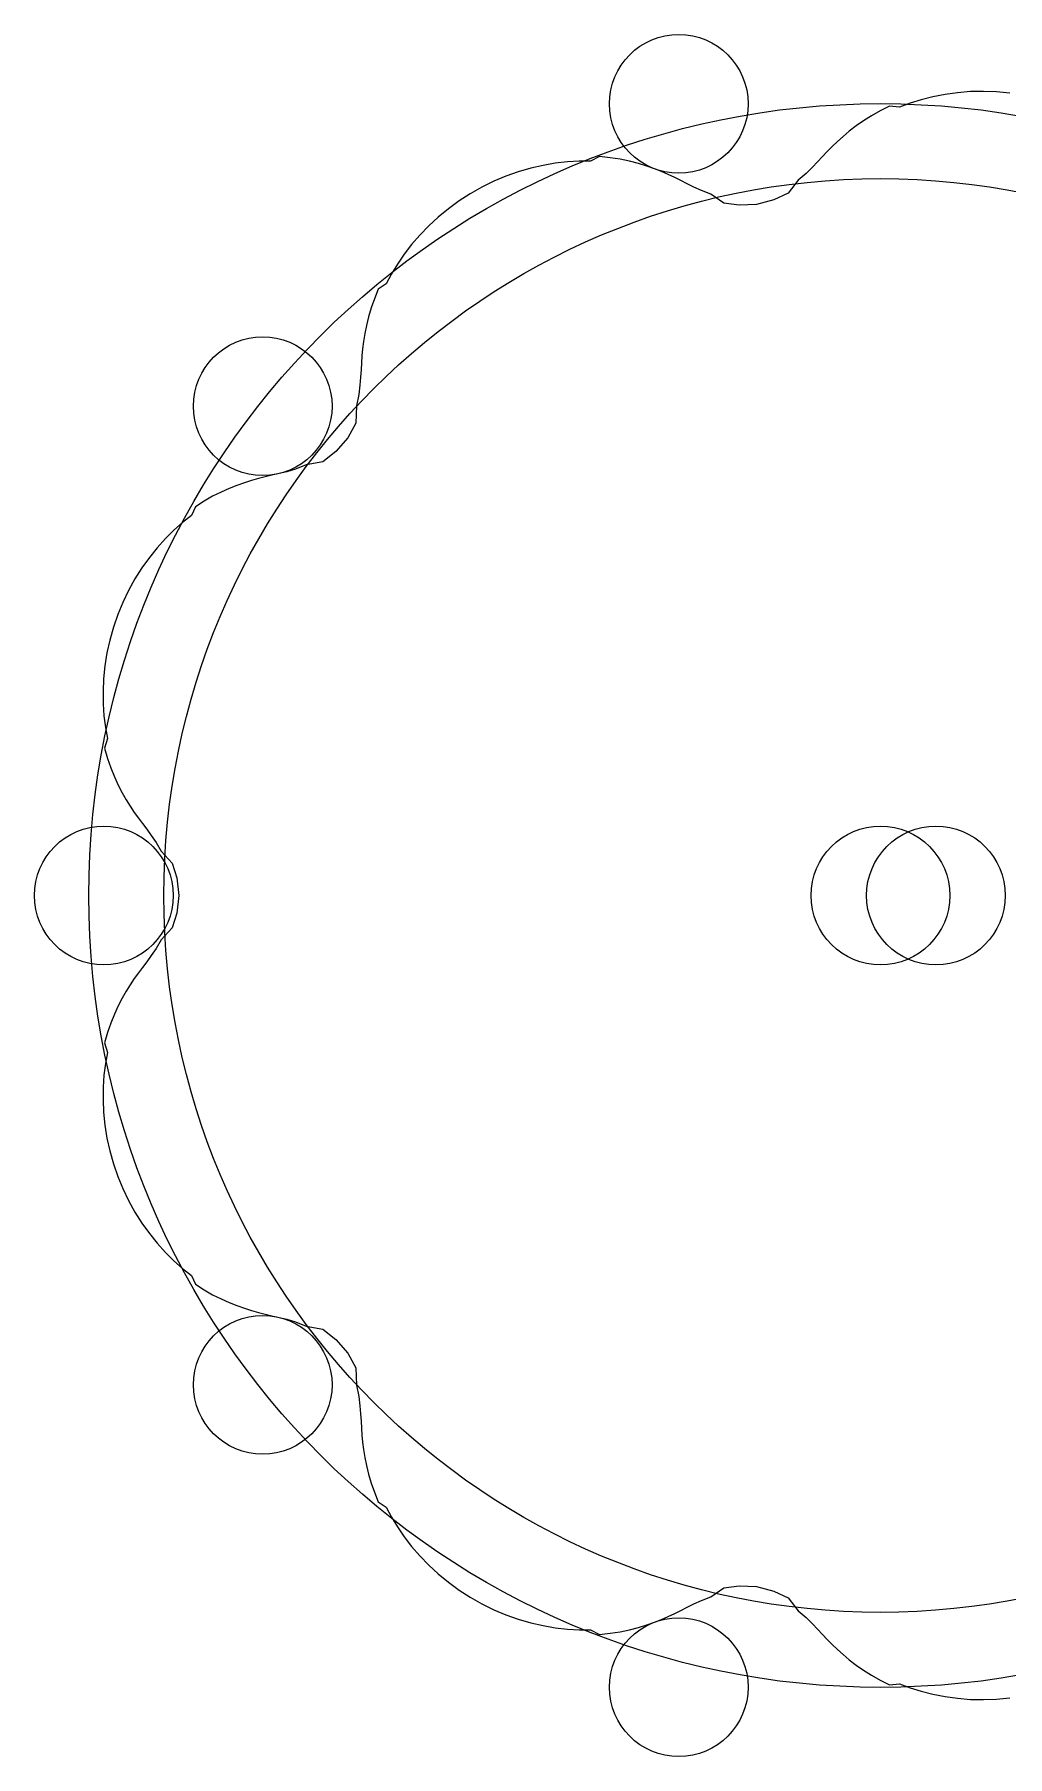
# Model space of a CAD drawing. Extents: x -32.5 to 36.6, y -31 to 31.
# Drawn here: x -32.5 to 2.6, y -31 to 31 of the extents above; entities that cross this region are included whole.
import ezdxf

# ---------------------------------------------------------------- set-up
doc = ezdxf.new("R2010")
doc.units = 0
for name, color, linetype in [('CAM', 1, 'continuous'), ('PRESSURE', 3, 'continuous'), ('ROLLER', 5, 'continuous')]:
    doc.layers.add(name, color=color, linetype=linetype)

msp = doc.modelspace()

# ---------------------------------------------------------------- linework, layer by layer
at = {"layer": 'cam'}
for p, q in [((-0.931, 28.552), (-1.313, 28.408)), ((-0.529, 28.678), (-0.931, 28.552)), ((-0.108, 28.786), (-0.529, 28.678)), ((0.33, 28.871), (-0.108, 28.786)), ((0.781, 28.933), (0.33, 28.871)), ((1.244, 28.97), (0.781, 28.933)), ((1.714, 28.98), (1.244, 28.97)), ((2.189, 28.963), (1.714, 28.98)), ((2.666, 28.918), (2.189, 28.963)), ((-2.323, 28.103), (-2.613, 27.92)), ((-2.008, 28.281), (-2.323, 28.103)), ((-1.67, 28.45), (-2.008, 28.281)), ((-1.313, 28.408), (-1.67, 28.45)), ((-3.347, 27.358), (-3.551, 27.174)), ((-3.124, 27.545), (-3.347, 27.358)), ((-2.88, 27.733), (-3.124, 27.545)), ((-2.613, 27.92), (-2.88, 27.733)), ((-3.917, 26.811), (-4.09, 26.63)), ((-3.74, 26.992), (-3.917, 26.811)), ((-3.551, 27.174), (-3.74, 26.992)), ((-15.056, 26.082), (-15.5, 25.925)), ((-14.608, 26.212), (-15.056, 26.082)), ((-14.162, 26.314), (-14.608, 26.212)), ((-13.721, 26.389), (-14.162, 26.314)), ((-13.286, 26.438), (-13.721, 26.389)), ((-12.862, 26.462), (-13.286, 26.438)), ((-12.451, 26.463), (-12.862, 26.462)), ((-12.127, 26.629), (-12.451, 26.463)), ((-11.747, 26.59), (-12.127, 26.629)), ((-11.386, 26.534), (-11.747, 26.59)), ((-11.046, 26.463), (-11.386, 26.534)), ((-10.726, 26.381), (-11.046, 26.463)), ((-10.428, 26.29), (-10.726, 26.381)), ((-10.15, 26.192), (-10.428, 26.29)), ((-9.892, 26.089), (-10.15, 26.192)), ((-9.649, 25.983), (-9.892, 26.089)), ((-4.455, 26.245), (-4.68, 26.026)), ((-4.265, 26.444), (-4.455, 26.245)), ((-4.09, 26.63), (-4.265, 26.444)), ((-16.37, 25.529), (-16.788, 25.293)), ((-15.939, 25.74), (-16.37, 25.529)), ((-15.5, 25.925), (-15.939, 25.74)), ((-9.418, 25.874), (-9.649, 25.983)), ((-9.194, 25.764), (-9.418, 25.874)), ((-8.968, 25.649), (-9.194, 25.764)), ((-8.726, 25.53), (-8.968, 25.649)), ((-8.451, 25.403), (-8.726, 25.53)), ((-4.967, 25.781), (-5.329, 25.316)), ((-4.68, 26.026), (-4.967, 25.781)), ((-17.191, 25.033), (-17.577, 24.752)), ((-16.788, 25.293), (-17.191, 25.033)), ((-8.115, 25.27), (-8.451, 25.403)), ((-7.641, 24.951), (-8.115, 25.27)), ((-7.097, 24.874), (-7.641, 24.951)), ((-6.465, 24.904), (-7.097, 24.874)), ((-5.844, 25.067), (-6.465, 24.904)), ((-5.329, 25.316), (-5.844, 25.067)), ((-17.943, 24.452), (-18.287, 24.134)), ((-17.577, 24.752), (-17.943, 24.452)), ((-18.606, 23.803), (-18.901, 23.461)), ((-18.287, 24.134), (-18.606, 23.803)), ((-19.169, 23.111), (-19.411, 22.757)), ((-18.901, 23.461), (-19.169, 23.111)), ((-19.626, 22.401), (-19.814, 22.047)), ((-19.411, 22.757), (-19.626, 22.401)), ((-20.105, 21.851), (-20.244, 21.508)), ((-19.814, 22.047), (-20.105, 21.851)), ((-20.361, 21.174), (-20.456, 20.852)), ((-20.244, 21.508), (-20.361, 21.174)), ((-20.532, 20.544), (-20.591, 20.249)), ((-20.456, 20.852), (-20.532, 20.544)), ((-20.636, 19.969), (-20.669, 19.702)), ((-20.591, 20.249), (-20.636, 19.969)), ((-20.692, 19.445), (-20.71, 19.195)), ((-20.669, 19.702), (-20.692, 19.445)), ((-20.74, 18.682), (-20.763, 18.394)), ((-20.724, 18.944), (-20.74, 18.682)), ((-20.71, 19.195), (-20.724, 18.944)), ((-20.805, 18.058), (-20.89, 17.651)), ((-20.763, 18.394), (-20.805, 18.058)), ((-20.89, 17.651), (-20.911, 17.027)), ((-20.911, 17.027), (-21.206, 16.493)), ((-21.206, 16.493), (-21.629, 16)), ((-22.709, 15.517), (-23.088, 15.37)), ((-22.105, 15.633), (-22.709, 15.517)), ((-21.629, 16), (-22.105, 15.633)), ((-24.673, 14.956), (-24.931, 14.875)), ((-24.423, 15.025), (-24.673, 14.956)), ((-24.18, 15.086), (-24.423, 15.025)), ((-23.936, 15.144), (-24.18, 15.086)), ((-23.682, 15.204), (-23.936, 15.144)), ((-23.406, 15.274), (-23.682, 15.204)), ((-23.088, 15.37), (-23.406, 15.274)), ((-26.075, 14.387), (-26.384, 14.212)), ((-25.773, 14.539), (-26.075, 14.387)), ((-25.481, 14.67), (-25.773, 14.539)), ((-25.201, 14.781), (-25.481, 14.67)), ((-24.931, 14.875), (-25.201, 14.781)), ((-26.84, 13.689), (-27.156, 13.439)), ((-26.698, 14.012), (-26.84, 13.689)), ((-26.384, 14.212), (-26.698, 14.012)), ((-27.469, 13.163), (-27.775, 12.86)), ((-27.156, 13.439), (-27.469, 13.163)), ((-28.072, 12.533), (-28.356, 12.181)), ((-27.775, 12.86), (-28.072, 12.533)), ((-28.625, 11.806), (-28.875, 11.41)), ((-28.356, 12.181), (-28.625, 11.806)), ((-28.875, 11.41), (-29.106, 10.995)), ((-29.313, 10.565), (-29.496, 10.121)), ((-29.106, 10.995), (-29.313, 10.565)), ((-29.496, 10.121), (-29.653, 9.667)), ((-29.653, 9.667), (-29.783, 9.206)), ((-29.885, 8.742), (-29.96, 8.276)), ((-29.783, 9.206), (-29.885, 8.742)), ((-29.96, 8.276), (-30.007, 7.814)), ((-30.007, 7.814), (-30.027, 7.358)), ((-30.027, 7.358), (-30.022, 6.911)), ((-30.022, 6.911), (-29.992, 6.476)), ((-29.992, 6.476), (-29.939, 6.056)), ((-29.866, 5.654), (-29.972, 5.307)), ((-29.939, 6.056), (-29.866, 5.654)), ((-29.972, 5.307), (-29.866, 4.942)), ((-29.866, 4.942), (-29.747, 4.599)), ((-29.747, 4.599), (-29.617, 4.278)), ((-29.617, 4.278), (-29.48, 3.981)), ((-29.48, 3.981), (-29.338, 3.706)), ((-29.338, 3.706), (-29.193, 3.451)), ((-29.193, 3.451), (-29.047, 3.216)), ((-29.047, 3.216), (-28.9, 2.997)), ((-28.9, 2.997), (-28.753, 2.79)), ((-28.753, 2.79), (-28.605, 2.589)), ((-28.605, 2.589), (-28.452, 2.385)), ((-28.452, 2.385), (-28.291, 2.165)), ((-28.291, 2.165), (-28.117, 1.912)), ((-28.117, 1.912), (-27.926, 1.595)), ((-27.926, 1.595), (-27.53, 1.171)), ((-27.53, 1.171), (-27.367, 0.634)), ((-27.367, 0.634), (-27.3, 0)), ((-27.3, 0), (-27.367, -0.634)), ((-27.53, -1.171), (-27.926, -1.595)), ((-27.367, -0.634), (-27.53, -1.171)), ((-27.926, -1.595), (-28.117, -1.912)), ((-28.452, -2.385), (-28.605, -2.589)), ((-28.291, -2.165), (-28.452, -2.385)), ((-28.117, -1.912), (-28.291, -2.165)), ((-28.9, -2.997), (-29.047, -3.216)), ((-28.753, -2.79), (-28.9, -2.997)), ((-28.605, -2.589), (-28.753, -2.79)), ((-29.338, -3.706), (-29.48, -3.981)), ((-29.193, -3.451), (-29.338, -3.706)), ((-29.047, -3.216), (-29.193, -3.451)), ((-29.617, -4.278), (-29.747, -4.599)), ((-29.48, -3.981), (-29.617, -4.278)), ((-29.866, -4.942), (-29.972, -5.307)), ((-29.747, -4.599), (-29.866, -4.942)), ((-29.972, -5.307), (-29.866, -5.654)), ((-29.939, -6.056), (-29.992, -6.476)), ((-29.866, -5.654), (-29.939, -6.056)), ((-29.992, -6.476), (-30.022, -6.911)), ((-30.022, -6.911), (-30.027, -7.358)), ((-30.027, -7.358), (-30.007, -7.814)), ((-30.007, -7.814), (-29.96, -8.276)), ((-29.96, -8.276), (-29.885, -8.742)), ((-29.885, -8.742), (-29.783, -9.206)), ((-29.783, -9.206), (-29.653, -9.667)), ((-29.653, -9.667), (-29.496, -10.121)), ((-29.496, -10.121), (-29.313, -10.565)), ((-29.313, -10.565), (-29.106, -10.995)), ((-29.106, -10.995), (-28.875, -11.41)), ((-28.875, -11.41), (-28.625, -11.806)), ((-28.625, -11.806), (-28.356, -12.181)), ((-28.356, -12.181), (-28.072, -12.533)), ((-28.072, -12.533), (-27.775, -12.86)), ((-27.775, -12.86), (-27.469, -13.163)), ((-27.469, -13.163), (-27.156, -13.439)), ((-27.156, -13.439), (-26.84, -13.689)), ((-26.84, -13.689), (-26.698, -14.012)), ((-26.698, -14.012), (-26.384, -14.212)), ((-26.384, -14.212), (-26.075, -14.387)), ((-26.075, -14.387), (-25.773, -14.539)), ((-25.773, -14.539), (-25.481, -14.67)), ((-25.481, -14.67), (-25.201, -14.781)), ((-25.201, -14.781), (-24.931, -14.875)), ((-24.931, -14.875), (-24.673, -14.956)), ((-24.673, -14.956), (-24.423, -15.025)), ((-24.423, -15.025), (-24.18, -15.086)), ((-24.18, -15.086), (-23.936, -15.144)), ((-23.936, -15.144), (-23.682, -15.204)), ((-23.682, -15.204), (-23.406, -15.274)), ((-23.406, -15.274), (-23.088, -15.37)), ((-23.088, -15.37), (-22.709, -15.517)), ((-22.709, -15.517), (-22.105, -15.633)), ((-22.105, -15.633), (-21.629, -16)), ((-21.629, -16), (-21.206, -16.493)), ((-21.206, -16.493), (-20.911, -17.027)), ((-20.911, -17.027), (-20.89, -17.651)), ((-20.89, -17.651), (-20.805, -18.058)), ((-20.805, -18.058), (-20.763, -18.394)), ((-20.763, -18.394), (-20.74, -18.682)), ((-20.74, -18.682), (-20.724, -18.944)), ((-20.724, -18.944), (-20.71, -19.195)), ((-20.71, -19.195), (-20.692, -19.445)), ((-20.692, -19.445), (-20.669, -19.702)), ((-20.669, -19.702), (-20.636, -19.969)), ((-20.636, -19.969), (-20.591, -20.249)), ((-20.591, -20.249), (-20.532, -20.544)), ((-20.532, -20.544), (-20.456, -20.852)), ((-20.456, -20.852), (-20.361, -21.174)), ((-20.361, -21.174), (-20.244, -21.508)), ((-20.244, -21.508), (-20.105, -21.851)), ((-20.105, -21.851), (-19.814, -22.047)), ((-19.814, -22.047), (-19.626, -22.401)), ((-19.626, -22.401), (-19.411, -22.757)), ((-19.411, -22.757), (-19.169, -23.111)), ((-19.169, -23.111), (-18.901, -23.461)), ((-18.901, -23.461), (-18.606, -23.803)), ((-18.606, -23.803), (-18.287, -24.134)), ((-18.287, -24.134), (-17.943, -24.452)), ((-17.943, -24.452), (-17.577, -24.752)), ((-17.577, -24.752), (-17.191, -25.033)), ((-17.191, -25.033), (-16.788, -25.293)), ((-16.788, -25.293), (-16.37, -25.529)), ((-8.726, -25.53), (-8.451, -25.403)), ((-8.451, -25.403), (-8.115, -25.27)), ((-8.115, -25.27), (-7.641, -24.951)), ((-7.641, -24.951), (-7.097, -24.874)), ((-7.097, -24.874), (-6.465, -24.904)), ((-6.465, -24.904), (-5.844, -25.067)), ((-5.844, -25.067), (-5.329, -25.316)), ((-5.329, -25.316), (-4.967, -25.781)), ((-16.37, -25.529), (-15.939, -25.74)), ((-15.939, -25.74), (-15.5, -25.925)), ((-15.5, -25.925), (-15.056, -26.082)), ((-9.892, -26.089), (-9.649, -25.983)), ((-9.649, -25.983), (-9.418, -25.874)), ((-9.418, -25.874), (-9.194, -25.764)), ((-9.194, -25.764), (-8.968, -25.649)), ((-8.968, -25.649), (-8.726, -25.53)), ((-4.967, -25.781), (-4.68, -26.026)), ((-4.68, -26.026), (-4.455, -26.245)), ((-15.056, -26.082), (-14.608, -26.212)), ((-14.608, -26.212), (-14.162, -26.314)), ((-14.162, -26.314), (-13.721, -26.389)), ((-13.721, -26.389), (-13.286, -26.438)), ((-13.286, -26.438), (-12.862, -26.462)), ((-12.862, -26.462), (-12.451, -26.463)), ((-12.451, -26.463), (-12.127, -26.629)), ((-12.127, -26.629), (-11.747, -26.59)), ((-11.747, -26.59), (-11.386, -26.534)), ((-11.386, -26.534), (-11.046, -26.463)), ((-11.046, -26.463), (-10.726, -26.381)), ((-10.726, -26.381), (-10.428, -26.29)), ((-10.428, -26.29), (-10.15, -26.192)), ((-10.15, -26.192), (-9.892, -26.089)), ((-4.455, -26.245), (-4.265, -26.444)), ((-4.265, -26.444), (-4.09, -26.63)), ((-4.09, -26.63), (-3.917, -26.811)), ((-3.917, -26.811), (-3.74, -26.992)), ((-3.74, -26.992), (-3.551, -27.174)), ((-3.551, -27.174), (-3.347, -27.358)), ((-3.347, -27.358), (-3.124, -27.545)), ((-3.124, -27.545), (-2.88, -27.733)), ((-2.88, -27.733), (-2.613, -27.92)), ((-2.613, -27.92), (-2.323, -28.103)), ((-2.323, -28.103), (-2.008, -28.281)), ((-2.008, -28.281), (-1.67, -28.45)), ((-1.67, -28.45), (-1.313, -28.408)), ((-1.313, -28.408), (-0.931, -28.552)), ((-0.931, -28.552), (-0.529, -28.678)), ((-0.529, -28.678), (-0.108, -28.786)), ((-0.108, -28.786), (0.33, -28.871)), ((0.33, -28.871), (0.781, -28.933)), ((0.781, -28.933), (1.244, -28.97)), ((1.244, -28.97), (1.714, -28.98)), ((1.714, -28.98), (2.189, -28.963)), ((2.189, -28.963), (2.666, -28.918))]:
    msp.add_line(p, q, dxfattribs=at)
msp.add_circle((-2, 0), 2.5, dxfattribs=at)
at = {"layer": 'pressure'}
for radius in [28.538, 25.835]:
    msp.add_circle((-2, 0), radius, dxfattribs=at)
at = {"layer": 'roller'}
for centre in [(-9.271, 28.532), (-24.271, 17.634), (-30, 0), (0, 0), (-24.271, -17.634), (-9.271, -28.532)]:
    msp.add_circle(centre, 2.5, dxfattribs=at)

doc.saveas('drawing.dxf')
